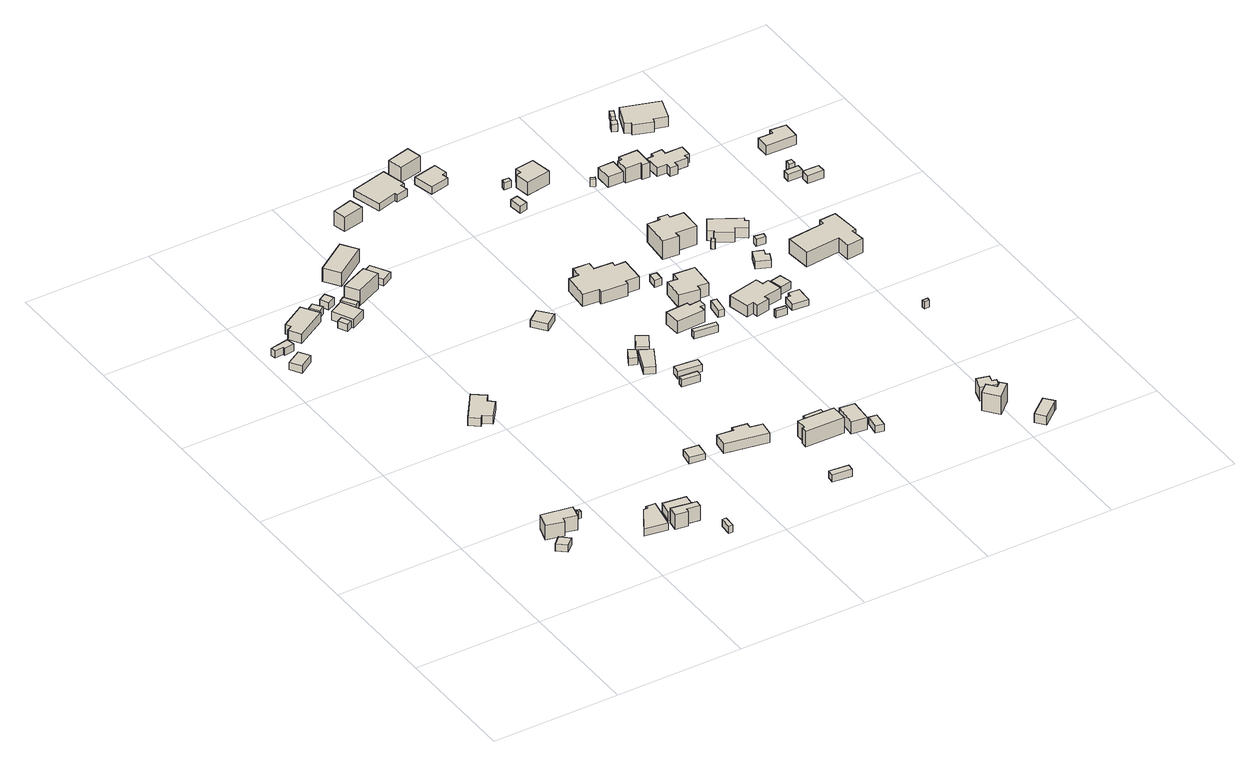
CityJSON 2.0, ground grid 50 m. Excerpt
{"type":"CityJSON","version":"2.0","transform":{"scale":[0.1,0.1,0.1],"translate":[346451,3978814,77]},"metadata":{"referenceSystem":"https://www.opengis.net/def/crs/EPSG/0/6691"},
"CityObjects":{
"building1":{"type":"Building","attributes":{"measuredHeight":3},"geometry":[{"type":"Solid","lod":"1","boundaries":[[[[0,1,2,3]],[[2,4,5,3]],[[1,6,4,2]],[[0,7,6,1]],[[3,5,7,0]],[[4,6,7,5]]]]}]},
"building2":{"type":"Building","attributes":{"measuredHeight":7.3},"geometry":[{"type":"Solid","lod":"1","boundaries":[[[[8,9,10,11,12,13]],[[12,14,15,13]],[[11,16,14,12]],[[10,17,16,11]],[[9,18,17,10]],[[8,19,18,9]],[[13,15,19,8]],[[14,16,17,18,19,15]]]]}]},
"building3":{"type":"Building","attributes":{"measuredHeight":2.8},"geometry":[{"type":"Solid","lod":"1","boundaries":[[[[20,21,22,23]],[[22,24,25,23]],[[21,26,24,22]],[[20,27,26,21]],[[23,25,27,20]],[[24,26,27,25]]]]}]},
"building4":{"type":"Building","attributes":{"土砂災害警戒区域.現象区分":"1","土砂災害警戒区域.区域区分":"1","measuredHeight":3.1},"geometry":[{"type":"Solid","lod":"1","boundaries":[[[[28,29,30,31]],[[30,32,33,31]],[[29,34,32,30]],[[28,35,34,29]],[[31,33,35,28]],[[32,34,35,33]]]]}]},
"building5":{"type":"Building","attributes":{"土砂災害警戒区域.現象区分":"1","土砂災害警戒区域.区域区分":"1","measuredHeight":3},"geometry":[{"type":"Solid","lod":"1","boundaries":[[[[36,37,38,39,40,41]],[[40,42,43,41]],[[39,44,42,40]],[[38,45,44,39]],[[37,46,45,38]],[[36,47,46,37]],[[41,43,47,36]],[[42,44,45,46,47,43]]]]}]},
"building6":{"type":"Building","attributes":{"measuredHeight":3},"geometry":[{"type":"Solid","lod":"1","boundaries":[[[[48,49,50,51,52,53]],[[52,54,55,53]],[[51,56,54,52]],[[50,57,56,51]],[[49,58,57,50]],[[48,59,58,49]],[[53,55,59,48]],[[54,56,57,58,59,55]]]]}]},
"building7":{"type":"Building","attributes":{"土砂災害警戒区域.現象区分":"1","土砂災害警戒区域.区域区分":"2","measuredHeight":4.5},"geometry":[{"type":"Solid","lod":"1","boundaries":[[[[60,61,62,63,64,65]],[[64,66,67,65]],[[63,68,66,64]],[[62,69,68,63]],[[61,70,69,62]],[[60,71,70,61]],[[65,67,71,60]],[[66,68,69,70,71,67]]]]}]},
"building8":{"type":"Building","attributes":{"measuredHeight":6.2},"geometry":[{"type":"Solid","lod":"1","boundaries":[[[[72,73,74,75,76,77]],[[76,78,79,77]],[[75,80,78,76]],[[74,81,80,75]],[[73,82,81,74]],[[72,83,82,73]],[[77,79,83,72]],[[78,80,81,82,83,79]]]]}]},
"building9":{"type":"Building","attributes":{"measuredHeight":4.6},"geometry":[{"type":"Solid","lod":"1","boundaries":[[[[84,85,86,87]],[[86,88,89,87]],[[85,90,88,86]],[[84,91,90,85]],[[87,89,91,84]],[[88,90,91,89]]]]}]},
"building10":{"type":"Building","attributes":{"measuredHeight":3.8},"geometry":[{"type":"Solid","lod":"1","boundaries":[[[[92,93,94,95,96,97,98,99]],[[98,100,101,99]],[[97,102,100,98]],[[96,103,102,97]],[[95,104,103,96]],[[94,105,104,95]],[[93,106,105,94]],[[92,107,106,93]],[[99,101,107,92]],[[100,102,103,104,105,106,107,101]]]]}]},
"building11":{"type":"Building","attributes":{"measuredHeight":3},"geometry":[{"type":"Solid","lod":"1","boundaries":[[[[108,109,110,111]],[[110,112,113,111]],[[109,114,112,110]],[[108,115,114,109]],[[111,113,115,108]],[[112,114,115,113]]]]}]},
"building12":{"type":"Building","attributes":{"土砂災害警戒区域.現象区分":"1","土砂災害警戒区域.区域区分":"2","measuredHeight":3},"geometry":[{"type":"Solid","lod":"1","boundaries":[[[[116,117,118,119]],[[118,120,121,119]],[[117,122,120,118]],[[116,123,122,117]],[[119,121,123,116]],[[120,122,123,121]]]]}]},
"building13":{"type":"Building","attributes":{"土砂災害警戒区域.現象区分":"1","土砂災害警戒区域.区域区分":"1","measuredHeight":3},"geometry":[{"type":"Solid","lod":"1","boundaries":[[[[124,125,126,127]],[[126,128,129,127]],[[125,130,128,126]],[[124,131,130,125]],[[127,129,131,124]],[[128,130,131,129]]]]}]},
"building14":{"type":"Building","attributes":{"土砂災害警戒区域.現象区分":"1","土砂災害警戒区域.区域区分":"1","measuredHeight":4.4},"geometry":[{"type":"Solid","lod":"1","boundaries":[[[[132,133,134,135]],[[134,136,137,135]],[[133,138,136,134]],[[132,139,138,133]],[[135,137,139,132]],[[136,138,139,137]]]]}]},
"building15":{"type":"Building","attributes":{"土砂災害警戒区域.現象区分":"1","土砂災害警戒区域.区域区分":"2","measuredHeight":3},"geometry":[{"type":"Solid","lod":"1","boundaries":[[[[140,141,142,143]],[[142,144,145,143]],[[141,146,144,142]],[[140,147,146,141]],[[143,145,147,140]],[[144,146,147,145]]]]}]},
"building16":{"type":"Building","attributes":{"土砂災害警戒区域.現象区分":"1","土砂災害警戒区域.区域区分":"1","measuredHeight":3},"geometry":[{"type":"Solid","lod":"1","boundaries":[[[[148,149,150,151]],[[150,152,153,151]],[[149,154,152,150]],[[148,155,154,149]],[[151,153,155,148]],[[152,154,155,153]]]]}]},
"building17":{"type":"Building","attributes":{"土砂災害警戒区域.現象区分":"1","土砂災害警戒区域.区域区分":"1","measuredHeight":7.3},"geometry":[{"type":"Solid","lod":"1","boundaries":[[[[156,157,158,159,160]],[[159,161,162,160]],[[158,163,161,159]],[[157,164,163,158]],[[156,165,164,157]],[[160,162,165,156]],[[161,163,164,165,162]]]]}]},
"building18":{"type":"Building","attributes":{"measuredHeight":2.7},"geometry":[{"type":"Solid","lod":"1","boundaries":[[[[166,167,168,169]],[[168,170,171,169]],[[167,172,170,168]],[[166,173,172,167]],[[169,171,173,166]],[[170,172,173,171]]]]}]},
"building19":{"type":"Building","attributes":{"土砂災害警戒区域.現象区分":"1","土砂災害警戒区域.区域区分":"2","measuredHeight":7.1},"geometry":[{"type":"Solid","lod":"1","boundaries":[[[[174,175,176,177]],[[176,178,179,177]],[[175,180,178,176]],[[174,181,180,175]],[[177,179,181,174]],[[178,180,181,179]]]]}]},
"building20":{"type":"Building","attributes":{"土砂災害警戒区域.現象区分":"1","土砂災害警戒区域.区域区分":"1","measuredHeight":2.7},"geometry":[{"type":"Solid","lod":"1","boundaries":[[[[182,183,184,185]],[[184,186,187,185]],[[183,188,186,184]],[[182,189,188,183]],[[185,187,189,182]],[[186,188,189,187]]]]}]},
"building21":{"type":"Building","attributes":{"measuredHeight":4.9},"geometry":[{"type":"Solid","lod":"1","boundaries":[[[[190,191,192,193,194,195,196,197]],[[196,198,199,197]],[[195,200,198,196]],[[194,201,200,195]],[[193,202,201,194]],[[192,203,202,193]],[[191,204,203,192]],[[190,205,204,191]],[[197,199,205,190]],[[198,200,201,202,203,204,205,199]]]]}]},
"building22":{"type":"Building","attributes":{"土砂災害警戒区域.現象区分":"1","土砂災害警戒区域.区域区分":"2","measuredHeight":6.1},"geometry":[{"type":"Solid","lod":"1","boundaries":[[[[206,207,208,209]],[[208,210,211,209]],[[207,212,210,208]],[[206,213,212,207]],[[209,211,213,206]],[[210,212,213,211]]]]}]},
"building23":{"type":"Building","attributes":{"measuredHeight":3},"geometry":[{"type":"Solid","lod":"1","boundaries":[[[[214,215,216,217]],[[216,218,219,217]],[[215,220,218,216]],[[214,221,220,215]],[[217,219,221,214]],[[218,220,221,219]]]]}]},
"building24":{"type":"Building","attributes":{"measuredHeight":2.9},"geometry":[{"type":"Solid","lod":"1","boundaries":[[[[222,223,224,225]],[[224,226,227,225]],[[223,228,226,224]],[[222,229,228,223]],[[225,227,229,222]],[[226,228,229,227]]]]}]},
"building25":{"type":"Building","attributes":{"measuredHeight":3},"geometry":[{"type":"Solid","lod":"1","boundaries":[[[[230,231,232,233]],[[232,234,235,233]],[[231,236,234,232]],[[230,237,236,231]],[[233,235,237,230]],[[234,236,237,235]]]]}]},
"building26":{"type":"Building","attributes":{"measuredHeight":3},"geometry":[{"type":"Solid","lod":"1","boundaries":[[[[238,239,240,241]],[[240,242,243,241]],[[239,244,242,240]],[[238,245,244,239]],[[241,243,245,238]],[[242,244,245,243]]]]}]},
"building27":{"type":"Building","attributes":{"measuredHeight":3},"geometry":[{"type":"Solid","lod":"1","boundaries":[[[[246,247,248,249]],[[248,250,251,249]],[[247,252,250,248]],[[246,253,252,247]],[[249,251,253,246]],[[250,252,253,251]]]]}]},
"building28":{"type":"Building","attributes":{"measuredHeight":3},"geometry":[{"type":"Solid","lod":"1","boundaries":[[[[254,255,256,257]],[[256,258,259,257]],[[255,260,258,256]],[[254,261,260,255]],[[257,259,261,254]],[[258,260,261,259]]]]}]},
"building29":{"type":"Building","attributes":{"measuredHeight":3},"geometry":[{"type":"Solid","lod":"1","boundaries":[[[[262,263,264,265]],[[264,266,267,265]],[[263,268,266,264]],[[262,269,268,263]],[[265,267,269,262]],[[266,268,269,267]]]]}]},
"building30":{"type":"Building","attributes":{"measuredHeight":7.6},"geometry":[{"type":"Solid","lod":"1","boundaries":[[[[270,271,272,273,274,275]],[[274,276,277,275]],[[273,278,276,274]],[[272,279,278,273]],[[271,280,279,272]],[[270,281,280,271]],[[275,277,281,270]],[[276,278,279,280,281,277]]]]}]},
"building31":{"type":"Building","attributes":{"土砂災害警戒区域.現象区分":"1","土砂災害警戒区域.区域区分":"2","measuredHeight":3},"geometry":[{"type":"Solid","lod":"1","boundaries":[[[[282,283,284,285,286,287,288,289]],[[288,290,291,289]],[[287,292,290,288]],[[286,293,292,287]],[[285,294,293,286]],[[284,295,294,285]],[[283,296,295,284]],[[282,297,296,283]],[[289,291,297,282]],[[290,292,293,294,295,296,297,291]]]]}]},
"building32":{"type":"Building","attributes":{"measuredHeight":2.8},"geometry":[{"type":"Solid","lod":"1","boundaries":[[[[298,299,300,301]],[[300,302,303,301]],[[299,304,302,300]],[[298,305,304,299]],[[301,303,305,298]],[[302,304,305,303]]]]}]},
"building33":{"type":"Building","attributes":{"measuredHeight":5.2},"geometry":[{"type":"Solid","lod":"1","boundaries":[[[[306,307,308,309]],[[308,310,311,309]],[[307,312,310,308]],[[306,313,312,307]],[[309,311,313,306]],[[310,312,313,311]]]]}]},
"building34":{"type":"Building","attributes":{"measuredHeight":3},"geometry":[{"type":"Solid","lod":"1","boundaries":[[[[314,315,316,317]],[[316,318,319,317]],[[315,320,318,316]],[[314,321,320,315]],[[317,319,321,314]],[[318,320,321,319]]]]}]},
"building35":{"type":"Building","attributes":{"measuredHeight":7.1},"geometry":[{"type":"Solid","lod":"1","boundaries":[[[[322,323,324,325,326,327,328,329,330,331,332,333,334,335]],[[334,336,337,335]],[[333,338,336,334]],[[332,339,338,333]],[[331,340,339,332]],[[330,341,340,331]],[[329,342,341,330]],[[328,343,342,329]],[[327,344,343,328]],[[326,345,344,327]],[[325,346,345,326]],[[324,347,346,325]],[[323,348,347,324]],[[322,349,348,323]],[[335,337,349,322]],[[336,338,339,340,341,342,343,344,345,346,347,348,349,337]]]]}]},
"building36":{"type":"Building","attributes":{"土砂災害警戒区域.現象区分":"1","土砂災害警戒区域.区域区分":"2","measuredHeight":7.1},"geometry":[{"type":"Solid","lod":"1","boundaries":[[[[350,351,352,353]],[[352,354,355,353]],[[351,356,354,352]],[[350,357,356,351]],[[353,355,357,350]],[[354,356,357,355]]]]}]},
"building37":{"type":"Building","attributes":{"measuredHeight":3},"geometry":[{"type":"Solid","lod":"1","boundaries":[[[[358,359,360,361]],[[360,362,363,361]],[[359,364,362,360]],[[358,365,364,359]],[[361,363,365,358]],[[362,364,365,363]]]]}]},
"building38":{"type":"Building","attributes":{"measuredHeight":7},"geometry":[{"type":"Solid","lod":"1","boundaries":[[[[366,367,368,369,370,371,372,373]],[[372,374,375,373]],[[371,376,374,372]],[[370,377,376,371]],[[369,378,377,370]],[[368,379,378,369]],[[367,380,379,368]],[[366,381,380,367]],[[373,375,381,366]],[[374,376,377,378,379,380,381,375]]]]}]},
"building39":{"type":"Building","attributes":{"土砂災害警戒区域.現象区分":"1","土砂災害警戒区域.区域区分":"1","measuredHeight":3},"geometry":[{"type":"Solid","lod":"1","boundaries":[[[[382,383,384,385,386,387]],[[386,388,389,387]],[[385,390,388,386]],[[384,391,390,385]],[[383,392,391,384]],[[382,393,392,383]],[[387,389,393,382]],[[388,390,391,392,393,389]]]]}]},
"building40":{"type":"Building","attributes":{"measuredHeight":3},"geometry":[{"type":"Solid","lod":"1","boundaries":[[[[394,395,396,397]],[[396,398,399,397]],[[395,400,398,396]],[[394,401,400,395]],[[397,399,401,394]],[[398,400,401,399]]]]}]},
"building41":{"type":"Building","attributes":{"measuredHeight":3},"geometry":[{"type":"Solid","lod":"1","boundaries":[[[[402,403,404,405]],[[404,406,407,405]],[[403,408,406,404]],[[402,409,408,403]],[[405,407,409,402]],[[406,408,409,407]]]]}]},
"building42":{"type":"Building","attributes":{"measuredHeight":3},"geometry":[{"type":"Solid","lod":"1","boundaries":[[[[410,411,412,413]],[[412,414,415,413]],[[411,416,414,412]],[[410,417,416,411]],[[413,415,417,410]],[[414,416,417,415]]]]}]},
"building43":{"type":"Building","attributes":{"measuredHeight":6.7},"geometry":[{"type":"Solid","lod":"1","boundaries":[[[[418,419,420,421,422,423,424,425]],[[424,426,427,425]],[[423,428,426,424]],[[422,429,428,423]],[[421,430,429,422]],[[420,431,430,421]],[[419,432,431,420]],[[418,433,432,419]],[[425,427,433,418]],[[426,428,429,430,431,432,433,427]]]]}]},
"building44":{"type":"Building","attributes":{"measuredHeight":3},"geometry":[{"type":"Solid","lod":"1","boundaries":[[[[434,435,436,437]],[[436,438,439,437]],[[435,440,438,436]],[[434,441,440,435]],[[437,439,441,434]],[[438,440,441,439]]]]}]},
"building45":{"type":"Building","attributes":{"measuredHeight":6.5},"geometry":[{"type":"Solid","lod":"1","boundaries":[[[[442,443,444,445,446,447,448,449,450,451]],[[450,452,453,451]],[[449,454,452,450]],[[448,455,454,449]],[[447,456,455,448]],[[446,457,456,447]],[[445,458,457,446]],[[444,459,458,445]],[[443,460,459,444]],[[442,461,460,443]],[[451,453,461,442]],[[452,454,455,456,457,458,459,460,461,453]]]]}]},
"building46":{"type":"Building","attributes":{"measuredHeight":3},"geometry":[{"type":"Solid","lod":"1","boundaries":[[[[462,463,464,465]],[[464,466,467,465]],[[463,468,466,464]],[[462,469,468,463]],[[465,467,469,462]],[[466,468,469,467]]]]}]},
"building47":{"type":"Building","attributes":{"measuredHeight":7.8},"geometry":[{"type":"Solid","lod":"1","boundaries":[[[[470,471,472,473,474,475]],[[474,476,477,475]],[[473,478,476,474]],[[472,479,478,473]],[[471,480,479,472]],[[470,481,480,471]],[[475,477,481,470]],[[476,478,479,480,481,477]]]]}]},
"building48":{"type":"Building","attributes":{"measuredHeight":8.4},"geometry":[{"type":"Solid","lod":"1","boundaries":[[[[482,483,484,485,486,487]],[[486,488,489,487]],[[485,490,488,486]],[[484,491,490,485]],[[483,492,491,484]],[[482,493,492,483]],[[487,489,493,482]],[[488,490,491,492,493,489]]]]}]},
"building49":{"type":"Building","attributes":{"measuredHeight":9.4},"geometry":[{"type":"Solid","lod":"1","boundaries":[[[[494,495,496,497,498,499,500,501,502,503]],[[502,504,505,503]],[[501,506,504,502]],[[500,507,506,501]],[[499,508,507,500]],[[498,509,508,499]],[[497,510,509,498]],[[496,511,510,497]],[[495,512,511,496]],[[494,513,512,495]],[[503,505,513,494]],[[504,506,507,508,509,510,511,512,513,505]]]]}]},
"building50":{"type":"Building","attributes":{"measuredHeight":2.7},"geometry":[{"type":"Solid","lod":"1","boundaries":[[[[514,515,516,517,518,519]],[[518,520,521,519]],[[517,522,520,518]],[[516,523,522,517]],[[515,524,523,516]],[[514,525,524,515]],[[519,521,525,514]],[[520,522,523,524,525,521]]]]}]},
"building51":{"type":"Building","attributes":{"measuredHeight":5.8},"geometry":[{"type":"Solid","lod":"1","boundaries":[[[[526,527,528,529,530,531]],[[530,532,533,531]],[[529,534,532,530]],[[528,535,534,529]],[[527,536,535,528]],[[526,537,536,527]],[[531,533,537,526]],[[532,534,535,536,537,533]]]]}]},
"building52":{"type":"Building","attributes":{"measuredHeight":3.1},"geometry":[{"type":"Solid","lod":"1","boundaries":[[[[538,539,540,541]],[[540,542,543,541]],[[539,544,542,540]],[[538,545,544,539]],[[541,543,545,538]],[[542,544,545,543]]]]}]},
"building53":{"type":"Building","attributes":{"measuredHeight":3},"geometry":[{"type":"Solid","lod":"1","boundaries":[[[[546,547,548,549]],[[548,550,551,549]],[[547,552,550,548]],[[546,553,552,547]],[[549,551,553,546]],[[550,552,553,551]]]]}]},
"building54":{"type":"Building","attributes":{"measuredHeight":3.7},"geometry":[{"type":"Solid","lod":"1","boundaries":[[[[554,555,556,557,558]],[[557,559,560,558]],[[556,561,559,557]],[[555,562,561,556]],[[554,563,562,555]],[[558,560,563,554]],[[559,561,562,563,560]]]]}]},
"building55":{"type":"Building","attributes":{"measuredHeight":3},"geometry":[{"type":"Solid","lod":"1","boundaries":[[[[564,565,566,567]],[[566,568,569,567]],[[565,570,568,566]],[[564,571,570,565]],[[567,569,571,564]],[[568,570,571,569]]]]}]},
"building56":{"type":"Building","attributes":{"measuredHeight":3.1},"geometry":[{"type":"Solid","lod":"1","boundaries":[[[[572,573,574,575,576,577]],[[576,578,579,577]],[[575,580,578,576]],[[574,581,580,575]],[[573,582,581,574]],[[572,583,582,573]],[[577,579,583,572]],[[578,580,581,582,583,579]]]]}]},
"building57":{"type":"Building","attributes":{"measuredHeight":4.4},"geometry":[{"type":"Solid","lod":"1","boundaries":[[[[584,585,586,587]],[[586,588,589,587]],[[585,590,588,586]],[[584,591,590,585]],[[587,589,591,584]],[[588,590,591,589]]]]}]},
"building58":{"type":"Building","attributes":{"measuredHeight":4.8},"geometry":[{"type":"Solid","lod":"1","boundaries":[[[[592,593,594,595,596,597,598,599,600,601]],[[600,602,603,601]],[[599,604,602,600]],[[598,605,604,599]],[[597,606,605,598]],[[596,607,606,597]],[[595,608,607,596]],[[594,609,608,595]],[[593,610,609,594]],[[592,611,610,593]],[[601,603,611,592]],[[602,604,605,606,607,608,609,610,611,603]]]]}]},
"building59":{"type":"Building","attributes":{"measuredHeight":3},"geometry":[{"type":"Solid","lod":"1","boundaries":[[[[612,613,614,615]],[[614,616,617,615]],[[613,618,616,614]],[[612,619,618,613]],[[615,617,619,612]],[[616,618,619,617]]]]}]},
"building60":{"type":"Building","attributes":{"measuredHeight":7.6},"geometry":[{"type":"Solid","lod":"1","boundaries":[[[[620,621,622,623,624,625,626,627]],[[626,628,629,627]],[[625,630,628,626]],[[624,631,630,625]],[[623,632,631,624]],[[622,633,632,623]],[[621,634,633,622]],[[620,635,634,621]],[[627,629,635,620]],[[628,630,631,632,633,634,635,629]]]]}]},
"building61":{"type":"Building","attributes":{"measuredHeight":3},"geometry":[{"type":"Solid","lod":"1","boundaries":[[[[636,637,638,639]],[[638,640,641,639]],[[637,642,640,638]],[[636,643,642,637]],[[639,641,643,636]],[[640,642,643,641]]]]}]},
"building62":{"type":"Building","attributes":{"measuredHeight":8.1},"geometry":[{"type":"Solid","lod":"1","boundaries":[[[[644,645,646,647,648,649,650,651,652,653]],[[652,654,655,653]],[[651,656,654,652]],[[650,657,656,651]],[[649,658,657,650]],[[648,659,658,649]],[[647,660,659,648]],[[646,661,660,647]],[[645,662,661,646]],[[644,663,662,645]],[[653,655,663,644]],[[654,656,657,658,659,660,661,662,663,655]]]]}]},
"building63":{"type":"Building","attributes":{"measuredHeight":4.3},"geometry":[{"type":"Solid","lod":"1","boundaries":[[[[664,665,666,667,668,669,670,671,672,673,674,675,676,677]],[[676,678,679,677]],[[675,680,678,676]],[[674,681,680,675]],[[673,682,681,674]],[[672,683,682,673]],[[671,684,683,672]],[[670,685,684,671]],[[669,686,685,670]],[[668,687,686,669]],[[667,688,687,668]],[[666,689,688,667]],[[665,690,689,666]],[[664,691,690,665]],[[677,679,691,664]],[[678,680,681,682,683,684,685,686,687,688,689,690,691,679]]]]}]},
"building64":{"type":"Building","attributes":{"measuredHeight":3},"geometry":[{"type":"Solid","lod":"1","boundaries":[[[[692,693,694,695]],[[694,696,697,695]],[[693,698,696,694]],[[692,699,698,693]],[[695,697,699,692]],[[696,698,699,697]]]]}]},
"building65":{"type":"Building","attributes":{"measuredHeight":3},"geometry":[{"type":"Solid","lod":"1","boundaries":[[[[700,701,702,703]],[[702,704,705,703]],[[701,706,704,702]],[[700,707,706,701]],[[703,705,707,700]],[[704,706,707,705]]]]}]},
"building66":{"type":"Building","attributes":{"measuredHeight":5.9},"geometry":[{"type":"Solid","lod":"1","boundaries":[[[[708,709,710,711,712,713,714,715]],[[714,716,717,715]],[[713,718,716,714]],[[712,719,718,713]],[[711,720,719,712]],[[710,721,720,711]],[[709,722,721,710]],[[708,723,722,709]],[[715,717,723,708]],[[716,718,719,720,721,722,723,717]]]]}]},
"building67":{"type":"Building","attributes":{"measuredHeight":3},"geometry":[{"type":"Solid","lod":"1","boundaries":[[[[724,725,726,727]],[[726,728,729,727]],[[725,730,728,726]],[[724,731,730,725]],[[727,729,731,724]],[[728,730,731,729]]]]}]},
"building68":{"type":"Building","attributes":{"measuredHeight":3},"geometry":[{"type":"Solid","lod":"1","boundaries":[[[[732,733,734,735]],[[734,736,737,735]],[[733,738,736,734]],[[732,739,738,733]],[[735,737,739,732]],[[736,738,739,737]]]]}]},
"building69":{"type":"Building","attributes":{"measuredHeight":3.3},"geometry":[{"type":"Solid","lod":"1","boundaries":[[[[740,741,742,743]],[[742,744,745,743]],[[741,746,744,742]],[[740,747,746,741]],[[743,745,747,740]],[[744,746,747,745]]]]}]},
"building70":{"type":"Building","attributes":{"土砂災害警戒区域.現象区分":"1","土砂災害警戒区域.区域区分":"2","measuredHeight":4.8},"geometry":[{"type":"Solid","lod":"1","boundaries":[[[[748,749,750,751,752,753]],[[752,754,755,753]],[[751,756,754,752]],[[750,757,756,751]],[[749,758,757,750]],[[748,759,758,749]],[[753,755,759,748]],[[754,756,757,758,759,755]]]]}]}
},
"vertices":[
[298,264,47],[267,235,47],[233,265,47],[264,294,47],[233,265,77],[264,294,77],[267,235,77],[298,264,77],
[379,385,42],[366,333,42],[316,346,42],[310,326,42],[242,343,42],[260,406,42],[242,343,102],[260,406,102],[310,326,102],[316,346,102],[366,333,102],[379,385,102],
[415,401,39],[415,388,39],[405,388,39],[405,402,39],[405,388,67],[405,402,67],[415,388,67],[415,401,67],
[82,1673,46],[108,1632,46],[49,1596,46],[23,1638,46],[49,1596,77],[23,1638,77],[108,1632,77],[82,1673,77],
[83,1744,54],[89,1711,54],[48,1705,54],[48,1714,54],[13,1711,54],[9,1731,54],[13,1711,84],[9,1731,84],[48,1714,84],[48,1705,84],[89,1711,84],[83,1744,84],
[647,281,46],[624,162,46],[537,176,46],[596,273,46],[611,272,46],[611,283,46],[611,272,76],[611,283,76],[596,273,76],[537,176,76],[624,162,76],[647,281,76],
[262,1813,47],[139,1741,47],[113,1787,47],[134,1800,47],[122,1819,47],[220,1878,47],[122,1819,86],[220,1878,86],[134,1800,86],[113,1787,86],[139,1741,86],[262,1813,86],
[747,173,50],[744,146,50],[695,153,50],[692,139,50],[643,146,50],[650,188,50],[643,146,112],[650,188,112],[692,139,112],[695,153,112],[744,146,112],[747,173,112],
[745,192,47],[653,205,47],[662,258,47],[752,247,47],[662,258,85],[752,247,85],[653,205,85],[745,192,85],
[383,1062,26],[461,1171,26],[509,1134,26],[490,1108,26],[512,1088,26],[460,1021,26],[429,1045,26],[419,1032,26],[429,1045,60],[419,1032,60],[460,1021,60],[512,1088,60],[490,1108,60],[509,1134,60],[461,1171,60],[383,1062,60],
[805,76,50],[802,29,50],[786,30,50],[789,76,50],[786,30,80],[789,76,80],[802,29,80],[805,76,80],
[270,1881,48],[294,1846,48],[272,1831,48],[248,1866,48],[272,1831,78],[248,1866,78],[294,1846,78],[270,1881,78],
[316,1766,44],[334,1730,44],[312,1719,44],[294,1755,44],[312,1719,74],[294,1755,74],[334,1730,74],[316,1766,74],
[358,1837,42],[399,1756,42],[342,1727,42],[302,1807,42],[342,1727,79],[302,1807,79],[399,1756,79],[358,1837,79],
[337,1906,47],[354,1871,47],[322,1856,47],[306,1889,47],[322,1856,77],[306,1889,77],[354,1871,77],[337,1906,77],
[385,1862,43],[416,1812,43],[397,1800,43],[366,1851,43],[397,1800,73],[366,1851,73],[416,1812,73],[385,1862,73],
[533,1872,44],[425,1822,44],[394,1872,44],[407,1879,44],[504,1923,44],[407,1879,110],[504,1923,110],[394,1872,110],[425,1822,110],[533,1872,110],
[960,498,39],[954,445,39],[894,454,39],[902,505,39],[894,454,66],[902,505,66],[954,445,66],[960,498,66],
[557,2032,48],[432,1946,48],[391,2006,48],[515,2092,48],[391,2006,104],[515,2092,104],[432,1946,104],[557,2032,104],
[561,1973,43],[602,1902,43],[558,1877,43],[518,1948,43],[558,1877,70],[518,1948,70],[602,1902,70],[561,1973,70],
[1101,495,37],[1103,510,37],[1159,502,37],[1157,481,37],[1204,472,37],[1196,414,37],[1028,445,37],[1037,503,37],[1028,445,76],[1037,503,76],[1196,414,76],[1204,472,76],[1157,481,76],[1159,502,76],[1103,510,76],[1101,495,76],
[670,2269,57],[684,2216,57],[603,2197,57],[591,2248,57],[603,2197,118],[591,2248,118],[684,2216,118],[670,2269,118],
[1329,120,41],[1326,93,41],[1251,102,41],[1254,128,41],[1251,102,71],[1254,128,71],[1326,93,71],[1329,120,71],
[916,1468,24],[959,1416,24],[909,1378,24],[869,1430,24],[909,1378,53],[869,1430,53],[959,1416,53],[916,1468,53],
[1088,1099,19],[1067,1056,19],[1038,1067,19],[1063,1113,19],[1038,1067,49],[1063,1113,49],[1067,1056,49],[1088,1099,49],
[1140,1070,19],[1092,980,19],[1054,997,19],[1093,1093,19],[1054,997,49],[1093,1093,49],[1092,980,49],[1140,1070,49],
[1194,875,24],[1193,854,24],[1121,860,24],[1124,881,24],[1121,860,54],[1124,881,54],[1193,854,54],[1194,875,54],
[1233,934,22],[1229,901,22],[1137,910,22],[1141,944,22],[1137,910,52],[1141,944,52],[1229,901,52],[1233,934,52],
[1166,1142,20],[1133,1087,20],[1092,1110,20],[1127,1167,20],[1092,1110,50],[1127,1167,50],[1133,1087,50],[1166,1142,50],
[1442,393,35],[1442,327,35],[1287,328,35],[1288,353,35],[1296,353,35],[1297,396,35],[1296,353,100],[1297,396,100],[1288,353,100],[1287,328,100],[1442,327,100],[1442,393,100],
[885,2396,48],[908,2300,48],[893,2297,48],[899,2267,48],[852,2256,48],[849,2268,48],[772,2246,48],[743,2361,48],[772,2246,78],[743,2361,78],[849,2268,78],[852,2256,78],[899,2267,78],[893,2297,78],[908,2300,78],[885,2396,78],
[1428,456,32],[1428,426,32],[1357,427,32],[1357,456,32],[1357,427,60],[1357,456,60],[1428,426,60],[1428,456,60],
[1526,394,33],[1520,303,33],[1459,310,33],[1468,400,33],[1459,310,85],[1468,400,85],[1520,303,85],[1526,394,85],
[1571,323,33],[1564,265,33],[1532,271,33],[1541,326,33],[1532,271,63],[1541,326,63],[1564,265,63],[1571,323,63],
[1268,1538,22],[1267,1520,22],[1309,1518,22],[1303,1420,22],[1250,1423,22],[1249,1407,22],[1147,1415,22],[1148,1431,22],[1085,1436,22],[1092,1539,22],[1133,1538,22],[1136,1580,22],[1199,1577,22],[1197,1542,22],[1199,1577,74],[1197,1542,74],[1136,1580,74],[1133,1538,74],[1092,1539,74],[1085,1436,74],[1148,1431,74],[1147,1415,74],[1249,1407,74],[1250,1423,74],[1303,1420,74],[1309,1518,74],[1267,1520,74],[1268,1538,74],
[909,2400,49],[1000,2422,49],[1013,2364,49],[924,2343,49],[1013,2364,114],[924,2343,114],[1000,2422,114],[909,2400,114],
[1405,1090,17],[1402,1071,17],[1311,1079,17],[1314,1100,17],[1311,1079,47],[1314,1100,47],[1402,1071,47],[1405,1090,47],
[1279,1140,16],[1276,1205,16],[1366,1211,16],[1366,1197,16],[1410,1201,16],[1411,1170,16],[1392,1169,16],[1394,1145,16],[1392,1169,67],[1394,1145,67],[1411,1170,67],[1410,1201,67],[1366,1197,67],[1366,1211,67],[1276,1205,67],[1279,1140,67],
[1057,2339,42],[1069,2284,42],[1051,2280,42],[1056,2255,42],[980,2239,42],[963,2318,42],[980,2239,72],[963,2318,72],[1056,2255,72],[1051,2280,72],[1069,2284,72],[1057,2339,72],
[1387,1442,14],[1385,1407,14],[1359,1408,14],[1362,1445,14],[1359,1408,44],[1362,1445,44],[1385,1407,44],[1387,1442,44],
[1214,2060,23],[1222,2011,23],[1192,2005,23],[1185,2055,23],[1192,2005,53],[1185,2055,53],[1222,2011,53],[1214,2060,53],
[1479,1203,15],[1471,1140,15],[1448,1145,15],[1456,1205,15],[1448,1145,45],[1456,1205,45],[1471,1140,45],[1479,1203,45],
[1499,1374,11],[1491,1273,11],[1449,1277,11],[1447,1257,11],[1367,1267,11],[1374,1353,11],[1413,1348,11],[1415,1380,11],[1413,1348,65],[1415,1380,65],[1374,1353,65],[1367,1267,65],[1447,1257,65],[1449,1277,65],[1491,1273,65],[1499,1374,65],
[1242,2160,28],[1242,2143,28],[1214,2144,28],[1216,2160,28],[1214,2144,58],[1216,2160,58],[1242,2143,58],[1242,2160,58],
[1616,1111,11],[1620,1092,11],[1567,1081,11],[1564,1103,11],[1536,1098,11],[1519,1181,11],[1643,1209,11],[1651,1178,11],[1676,1185,11],[1689,1125,11],[1676,1185,58],[1689,1125,58],[1651,1178,58],[1643,1209,58],[1519,1181,58],[1536,1098,58],[1564,1103,58],[1567,1081,58],[1620,1092,58],[1616,1111,58],
[1659,1047,13],[1658,1034,13],[1615,1037,13],[1616,1050,13],[1615,1037,43],[1616,1050,43],[1658,1034,43],[1659,1047,43],
[1259,2138,24],[1279,2141,24],[1275,2167,24],[1351,2178,24],[1366,2095,24],[1268,2079,24],[1366,2095,78],[1268,2079,78],[1351,2178,78],[1275,2167,78],[1279,2141,78],[1259,2138,78],
[1978,194,27],[1997,211,27],[2015,191,27],[1958,138,27],[1913,193,27],[1951,227,27],[1913,193,104],[1951,227,104],[1958,138,104],[2015,191,104],[1997,211,104],[1978,194,104],
[1620,1636,10],[1616,1546,10],[1533,1551,10],[1533,1529,10],[1471,1534,10],[1480,1647,10],[1529,1644,10],[1529,1659,10],[1567,1657,10],[1566,1639,10],[1567,1657,88],[1566,1639,88],[1529,1659,88],[1529,1644,88],[1480,1647,88],[1471,1534,88],[1533,1529,88],[1533,1551,88],[1616,1546,88],[1620,1636,88],
[1753,1107,12],[1749,1040,12],[1685,1045,12],[1689,1093,12],[1708,1091,12],[1710,1110,12],[1708,1091,38],[1710,1110,38],[1689,1093,38],[1685,1045,38],[1749,1040,38],[1753,1107,38],
[2003,286,23],[1997,260,23],[2013,255,23],[2005,229,23],[1941,248,23],[1955,298,23],[1941,248,81],[1955,298,81],[2005,229,81],[2013,255,81],[1997,260,81],[2003,286,81],
[1738,1205,9],[1751,1157,9],[1706,1147,9],[1694,1196,9],[1706,1147,41],[1694,1196,41],[1751,1157,41],[1738,1205,41],
[1503,2017,17],[1496,2005,17],[1481,2014,17],[1487,2026,17],[1481,2014,47],[1487,2026,47],[1496,2005,47],[1503,2017,47],
[2105,105,23],[2134,69,23],[2123,60,23],[2060,8,23],[2032,44,23],[2060,8,60],[2032,44,60],[2123,60,60],[2134,69,60],[2105,105,60],
[1666,1506,11],[1654,1489,11],[1642,1497,11],[1654,1515,11],[1642,1497,41],[1654,1515,41],[1654,1489,41],[1666,1506,41],
[1770,1360,8],[1762,1339,8],[1776,1333,8],[1760,1299,8],[1711,1321,8],[1733,1376,8],[1711,1321,40],[1733,1376,40],[1760,1299,40],[1776,1333,40],[1762,1339,40],[1770,1360,40],
[1593,2045,15],[1592,1980,15],[1531,1980,15],[1532,2045,15],[1531,1980,60],[1532,2045,60],[1592,1980,60],[1593,2045,60],
[1807,1544,7],[1801,1533,7],[1812,1525,7],[1788,1487,7],[1748,1513,7],[1735,1492,7],[1674,1529,7],[1680,1536,7],[1659,1551,7],[1696,1609,7],[1659,1551,48],[1696,1609,48],[1680,1536,48],[1674,1529,48],[1735,1492,48],[1748,1513,48],[1788,1487,48],[1812,1525,48],[1801,1533,48],[1807,1544,48],
[1821,1443,9],[1818,1424,9],[1781,1428,9],[1784,1449,9],[1781,1428,39],[1784,1449,39],[1818,1424,39],[1821,1443,39],
[1684,1956,14],[1655,1957,14],[1655,1968,14],[1596,1970,14],[1596,2021,14],[1611,2020,14],[1611,2038,14],[1685,2038,14],[1611,2038,77],[1685,2038,77],[1611,2020,77],[1596,2021,77],[1596,1970,77],[1655,1968,77],[1655,1957,77],[1684,1956,77],
[2094,825,11],[2093,813,11],[2075,813,11],[2074,826,11],[2075,813,41],[2074,826,41],[2093,813,41],[2094,825,41],
[2009,1359,1],[2009,1380,1],[2074,1385,1],[2085,1270,1],[2070,1269,1],[2076,1212,1],[2012,1207,1],[2008,1259,1],[1871,1245,1],[1862,1343,1],[1871,1245,61],[1862,1343,61],[2008,1259,61],[2012,1207,61],[2076,1212,61],[2070,1269,61],[2085,1270,61],[2074,1385,61],[2009,1380,61],[2009,1359,61],
[1845,1956,13],[1827,1956,13],[1828,1941,13],[1776,1942,13],[1776,1922,13],[1747,1923,13],[1747,1945,13],[1708,1946,13],[1708,2012,13],[1734,2011,13],[1735,2027,13],[1778,2028,13],[1778,2004,13],[1846,2004,13],[1778,2004,49],[1846,2004,49],[1778,2028,49],[1735,2027,49],[1734,2011,49],[1708,2012,49],[1708,1946,49],[1747,1945,49],[1747,1923,49],[1776,1922,49],[1776,1942,49],[1828,1941,49],[1827,1956,49],[1845,1956,49],
[1734,2246,28],[1724,2222,28],[1704,2230,28],[1713,2255,28],[1704,2230,58],[1713,2255,58],[1724,2222,58],[1734,2246,58],
[1753,2295,29],[1740,2264,29],[1727,2269,29],[1739,2301,29],[1727,2269,59],[1739,2301,59],[1740,2264,59],[1753,2295,59],
[1914,2241,28],[1884,2152,28],[1833,2169,28],[1827,2151,28],[1753,2177,28],[1757,2190,28],[1735,2199,28],[1770,2287,28],[1735,2199,71],[1770,2287,71],[1757,2190,71],[1753,2177,71],[1827,2151,71],[1833,2169,71],[1884,2152,71],[1914,2241,71],
[2134,1717,5],[2134,1691,5],[2079,1692,5],[2079,1718,5],[2079,1692,35],[2079,1718,35],[2134,1691,35],[2134,1717,35],
[2133,1758,6],[2133,1737,6],[2111,1737,6],[2112,1759,6],[2111,1737,36],[2112,1759,36],[2133,1737,36],[2133,1758,36],
[2193,1679,3],[2193,1646,3],[2130,1648,3],[2130,1681,3],[2130,1648,36],[2130,1681,36],[2193,1646,36],[2193,1679,36],
[2213,1855,8],[2094,1858,8],[2094,1910,8],[2152,1909,8],[2152,1928,8],[2216,1924,8],[2152,1928,47],[2216,1924,47],[2152,1909,47],[2094,1910,47],[2094,1858,47],[2213,1855,47]
]}
